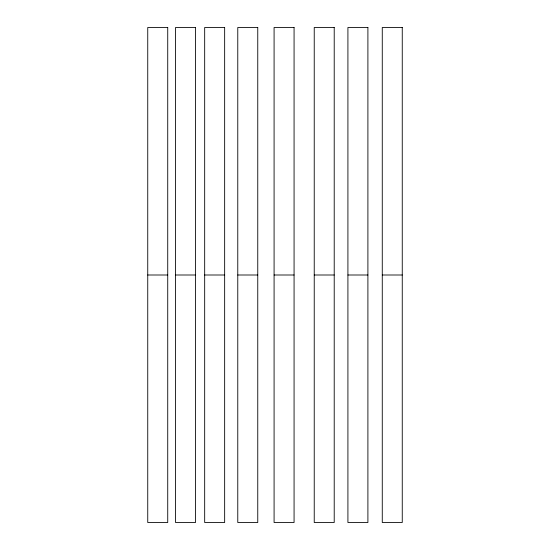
<?xml version="1.0" encoding="UTF-8"?>
<svg xmlns="http://www.w3.org/2000/svg" width="550" height="550" viewBox="0 0 550 550"><rect width="100%" height="100%" fill="white"/><g stroke="black" fill="none" stroke-linecap="round" stroke-linejoin="round"><path stroke-width="0.82" d="M147.744 275L167.729 275M175.539 275L195.525 275M204.676 275L224.654 275M237.772 275L257.757 275M274.086 275L294.071 275M314.236 275L334.214 275M347.916 275L367.902 275M382.271 275L402.256 275M167.729 27.5L147.744 27.5L147.744 522.5L167.729 522.5L167.729 27.5M195.525 27.5L175.539 27.5L175.539 522.5L195.525 522.5L195.525 27.5M224.654 27.5L204.676 27.5L204.676 522.5L224.654 522.5L224.654 27.5M257.757 27.5L237.772 27.5L237.772 522.5L257.757 522.5L257.757 27.5M294.071 27.5L274.086 27.5L274.086 522.5L294.071 522.5L294.071 27.5M334.214 27.5L314.236 27.5L314.236 522.5L334.214 522.5L334.214 27.5M367.902 27.5L347.916 27.5L347.916 522.5L367.902 522.5L367.902 27.5M402.256 27.5L382.271 27.5L382.271 522.5L402.256 522.5L402.256 27.5"/></g></svg>
